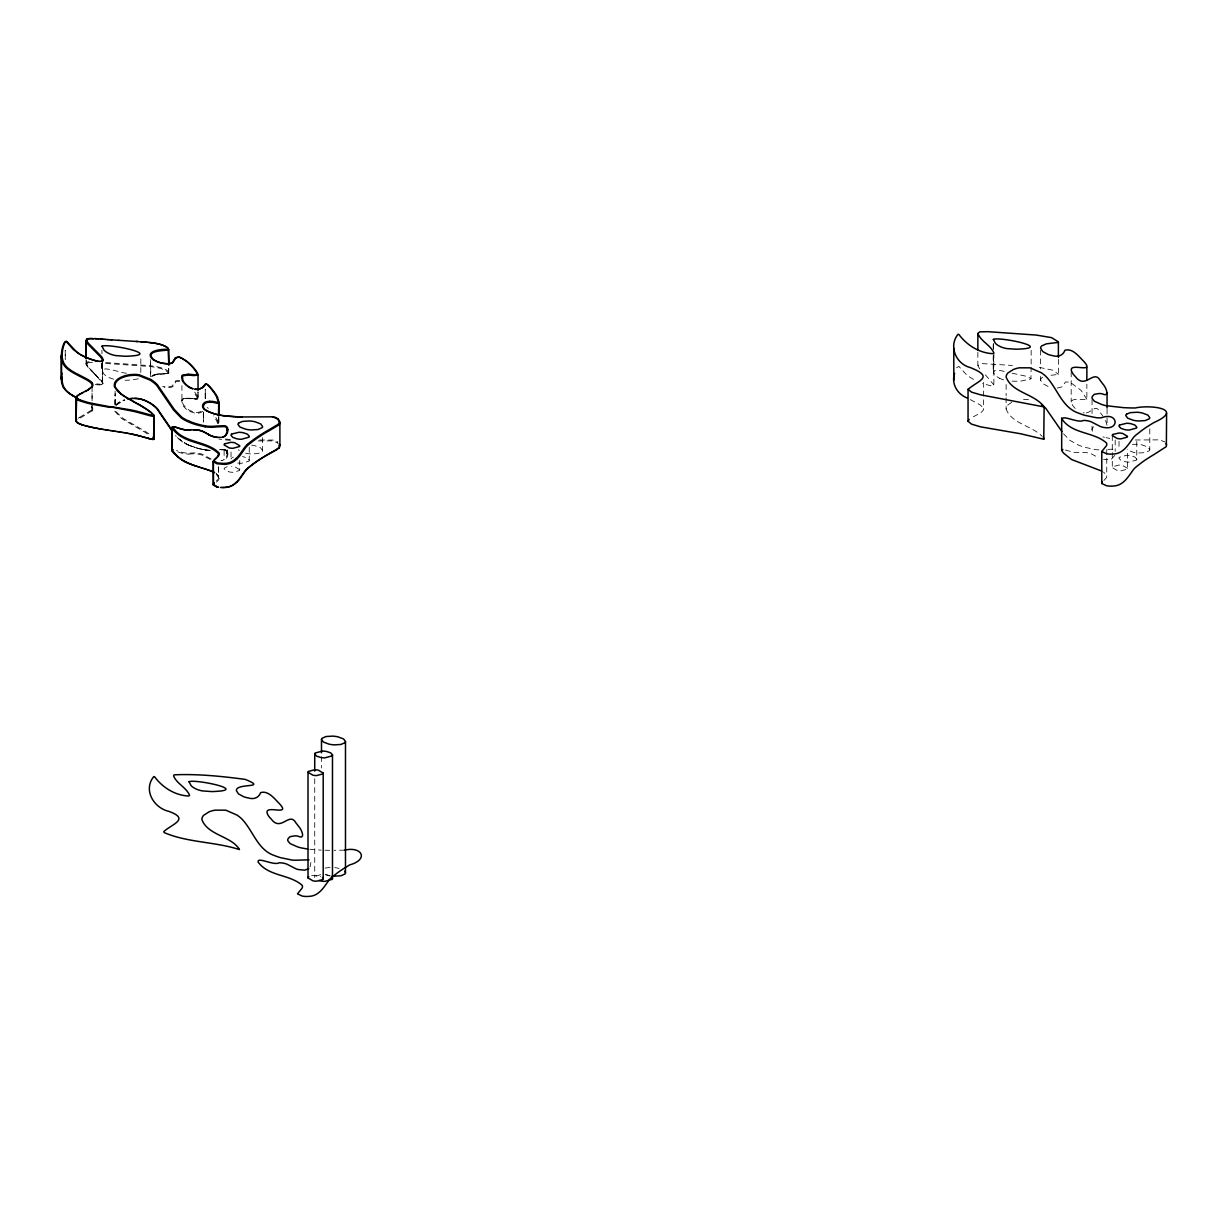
<?xml version="1.0" encoding="UTF-8"?>
<svg xmlns="http://www.w3.org/2000/svg" width="1228" height="1228" viewBox="0 0 1228 1228"><rect width="100%" height="100%" fill="white"/><g stroke="black" fill="none" stroke-linecap="round" stroke-linejoin="round"><path stroke-width="0.75" stroke-dasharray="5 3.75" d="M86.114 360.249L87.019 366.051L96.628 375.568M92.069 403.214L92.069 408.632L92.069 402.891M92.085 386.989L92.069 401.418L92.054 392.07M102.553 360.326L102.523 383.658L102.369 363.196M115.11 404.733L115.125 393.513M115.125 404.442L115.125 395.247M140.806 372.544L140.821 357.041M150.553 376.75L150.568 361.692M168.42 373.251L168.819 366.696L168.758 372.959L166.225 373.742M198.015 392.07L197.954 398.517L198.015 397.749A8.581 4.958 0 0 0 197.923 397.365A12.111 7 0 0 0 197.785 396.966A22.227 12.833 0 0 0 197.432 396.199L195.866 393.727A81.631 47.124 0 0 0 194.177 391.563M205.153 398.501L205.153 389.568M205.414 398.332L205.414 389.445M1031.152 350.272L1031.136 365.253M1012.056 381.156L1015.848 381.233A43.133 24.898 0 0 0 1021.42 380.972L1030.921 378.945L1031.136 367.172M203.387 421.803L203.403 412.669L203.357 422.079M218.43 467.024L218.4 477.968L218.4 466.763M983.659 382.307L983.597 409.738L980.942 412.7L972.085 417.474M86.85 364.179L86.866 363.948A2.333 1.351 0 0 1 87.556 363.089M1075.267 408.433A35.827 20.676 0 0 1 1072.95 405.839C1066.549 396.107 1082.559 400.558 1086.857 399.223L1086.857 384.164M197.263 398.716L197.063 397.504A21.321 12.311 0 0 0 196.71 396.767L195.175 394.341A80.894 46.71 0 0 0 193.042 391.655M168.082 373.128L167.453 371.946A10.331 5.971 0 0 0 166.379 371.086L165.98 370.81M310.085 866.845L310.868 862.501M1114.794 455.434L1111.186 459.364L1103.588 459.41M979.714 368.999L977.856 365.514L981.786 363.565L1012.455 365.453M956.551 367.817L958.822 366.374L967.342 375.63L976.03 380.972M116.399 405.01L124.765 400.021M92.069 410.843L80.25 418.027A24.115 13.922 0 0 0 78.73 418.963M91.394 410.229L79.728 417.274M1058.413 359.343L1058.413 374.402L1048.037 375.614M231.616 458.059L231.355 458.351A3.837 2.21 0 0 0 231.048 459.011M1103.911 480.47L1106.336 477.846A8.504 4.912 0 0 0 1106.474 474.99L1103.481 472.059M1093.549 426.791L1092.26 428.526A10.192 5.879 0 0 0 1092.137 430.521L1093.764 432.809M216.42 482.144L217.156 481.453A19.97 11.528 0 0 0 218.384 480.117A9.993 5.772 0 0 0 219.121 476.971L216.113 473.532M993.866 352.912L993.866 384.932L991.088 385.807L982.4 383.627M1042.618 377.242L1041.758 377.902A7.675 4.421 0 0 0 1040.623 380.235L1042.756 383.581L1047.945 386.375A18.666 10.776 0 0 0 1051.091 387.311M151.811 376.428L156.601 374.448L167.791 373.68M167.852 373.419L166.855 373.68M151.673 376.121L153.055 375.446M202.85 411.395L200.793 412.501A7.552 4.359 0 0 1 195.129 413.268L189.173 411.196A22.211 12.817 0 0 1 187.132 409.83L186.733 409.523A35.228 20.339 0 0 1 182.297 404.534L181.713 399.883A4.375 2.517 0 0 1 182.957 398.977L184.63 398.486M1011.718 402.262L1008.034 404.887A15.55 8.98 0 0 0 1006.116 409.016C1011.642 423.829 1031.812 425.594 1042.234 436.401M152.548 375.568L153.5 375.215M232.353 457.537L233.335 457.092M153.024 375.323L155.02 374.632M201.054 411.395L200.364 411.702A6.8 3.93 0 0 1 195.267 412.393L189.695 410.459A21.459 12.387 0 0 1 187.73 409.124L187.331 408.817A34.491 19.909 0 0 1 182.987 403.951L181.928 401.172L181.928 385.515M153.546 375.093L155.895 374.417M167.607 373.512L163.094 373.865M101.602 384.395L95.477 383.765M154.989 374.617L156.816 374.233M227.226 466.671L224.402 468.083A3.285 1.903 0 0 0 224.125 468.942L229.145 471.905A12.08 6.984 0 0 0 232.982 472.289L239.445 470.539A3.285 1.903 0 0 0 239.721 469.679L239.721 460.454M325.067 868.073L330.332 867.398M138.334 378.853L130.813 380.005A44.285 25.573 0 0 1 125.102 380.266M197.079 398.977L194.592 398.854M155.941 374.387L157.476 374.141M196.91 399.008L198.03 398.21L198.03 390.504M184.968 398.425L183.693 398.762A3.638 2.103 0 0 0 182.389 399.622L181.928 400.773L185.505 398.532L197.478 399.023L198.015 392.1M221.976 460.331L221.025 460.485M311.651 875.61L314.583 875.395A11.773 6.8 0 0 1 318.298 875.779L320.661 876.454M156.969 374.202L158.151 374.064M1086.258 412.961C1092.199 411.933 1095.806 403.306 1100.319 412.715A117.535 67.847 0 0 1 1102.805 415.939M219.321 449.77L221.946 449.54M1107.886 449.325L1112.384 449.233L1114.932 451.229M320.631 874.628L315.043 876.562A3.745 2.164 0 0 0 314.736 877.544L314.813 877.897M158.013 374.079L158.857 374.003M185.612 398.348L187.377 398.24M220.334 449.663L221.362 449.571M1132.354 444.352L1136.913 444.26A19.924 11.497 0 0 1 1142.332 444.996L1147.873 447.099L1149.776 449.678A4.498 2.594 0 0 1 1149.255 450.783L1145.264 452.595L1138.632 452.994A19.924 11.497 0 0 1 1133.214 452.257L1127.058 449.724M158.75 374.018L159.563 373.957M221.178 449.77L225.184 450.077L226.919 451.996M159.487 373.972L162.48 373.865M1057.231 388.033L1062.005 386.912L1065.52 381.923L1070.11 382.2L1081.085 390.381L1086.857 399.223M221.884 449.555L224.325 449.663M189.02 454.038L193.671 453.792A14.061 8.12 0 0 1 202.466 455.312L208.913 458.765A17.253 9.962 0 0 0 210.448 459.594M259.645 440.008L273.138 440.054L277.988 441.973M258.172 440.913L272.601 440.883L277.359 442.663M344.531 850.175L333.893 850.298M1023.553 399.33L1030.108 399.837M1135.301 439.992L1159.616 439.854L1165.019 442.019M187.362 398.256L188.314 398.256A28.06 16.21 0 0 1 193.517 398.716M325.006 850.236L326.648 850.283A101.448 58.56 0 0 0 329.611 850.313M222.851 449.525L223.849 449.586M210.111 450.461L199.028 448.742L187.93 444.95M195.789 398.993L194.177 398.793M105.715 362.552L149.202 365.606M105.623 363.427L149.064 366.466A56.212 32.45 0 0 1 156.877 367.571L158.581 367.955A20.416 11.789 0 0 1 166.026 370.779M309.809 849.285L319.05 849.991A151.643 87.541 0 0 0 321.199 850.098M1039.318 367.387L1053.332 370.303L1058.413 374.402M193.932 398.762L193.349 398.686A27.323 15.78 0 0 0 188.283 398.225M1083.219 412.777L1084.247 412.93M204.447 449.709L205.352 449.847M1109.774 438.396L1106.075 437.69M203.725 449.586L204.646 449.74M202.912 449.433L203.94 449.617M1004.151 371.516C1000.544 370.027 988.924 368.922 995.401 375.369A20.738 11.973 0 0 0 999.761 378.362M126.561 373.112C122.846 374.079 96.152 362.521 104.104 374.248A21.29 12.295 0 0 0 108.586 377.318L109.799 377.871A19.878 11.482 0 0 0 114.066 379.252M1012.118 373.205L1026.792 376.382L1031.136 378.638M95.17 384.594L102.108 385.178A2.272 1.305 0 0 0 102.937 384.702M339.112 868.442L338.053 868.181A19.924 11.497 0 0 0 334.814 867.628M179.61 380.404L175.65 380.803L172.411 385.715A3.914 2.256 0 0 1 171.091 386.39A6.846 3.96 0 0 1 168.113 386.759L167.591 386.805A18.543 10.699 0 0 1 162.649 386.344M179.58 381.325L175.896 381.754L173.01 386.421A4.636 2.686 0 0 1 171.444 387.204A7.598 4.39 0 0 1 168.144 387.634L167.591 387.68A19.28 11.129 0 0 1 164.107 387.465M1065.49 450.016L1073.855 452.364L1083.526 452.426A14.276 8.243 0 0 1 1091.017 453.746L1098.876 457.844M178.06 451.996L180.808 452.856A30.424 17.56 0 0 0 182.251 453.255A15.457 8.918 0 0 0 189.02 454.068M325.85 874.52L328.92 875.441A19.924 11.497 0 0 0 330.01 875.656M330.132 876.071L326.755 875.011A13.769 7.951 0 0 0 325.098 874.75M188.682 445.027L187.93 444.689A35.735 20.63 0 0 1 181.514 440.975L179.441 439.24M177.246 437.629L186.84 444.444M999.761 378.362L1000.943 378.899A19.372 11.175 0 0 0 1003.598 379.851M186.779 444.429L187.991 444.966M970.289 399.591L980.558 405.148L983.659 408.678M216.266 474.023L218.338 476.602A9.256 5.342 0 0 1 217.678 479.503M178.812 439.025L180.93 440.775A36.472 21.06 0 0 0 187.47 444.582L188.237 444.92A53.341 30.792 0 0 0 202.912 449.448M239.291 450.584L238.401 449.694M216.619 474.192L218.461 477.385L218.43 466.44M94.126 373.65L101.095 380.158A45.436 26.233 0 0 1 102.062 381.325L103.29 383.873A2.963 1.719 0 0 1 102.952 384.717M985.393 374.847L993.866 384.932M94.295 373.711L88.493 367.832A38.36 22.15 0 0 1 86.804 365.683L86.543 365.223A9.609 5.541 0 0 1 86.067 363.734L86.129 363.457A3.085 1.781 0 0 1 87.065 362.321M94.848 374.233L100.435 379.912A44.868 25.911 0 0 1 101.371 381.048L102.553 383.428A1.934 1.121 0 0 1 101.786 384.41M93.85 372.882L89.153 368.078A37.623 21.72 0 0 1 87.495 365.975L87.265 365.53A8.842 5.096 0 0 1 86.804 364.179M96.674 376.121L102.538 383.289L102.338 359.482M175.497 435.572L176.233 436.416M1063.54 433.791L1070.002 440.438L1078.813 445.257A57.071 32.941 0 0 0 1084.738 447.314L1096.266 449.709A24.314 14.045 0 0 0 1099.52 449.878M226.658 451.305L226.412 450.86A3.592 2.072 0 0 0 224.724 449.724M91.793 407.266L91.455 406.744A8.35 4.82 0 0 1 91.547 410.259M115.908 411.564L123.015 418.395L145.364 431.458A97.519 56.304 0 0 1 148.465 433.561A65.36 37.73 0 0 1 150.307 434.912M91.87 407.45L92.085 408.295M1105.599 420.467L1107.088 425.441M217.463 420.559L218.584 423.675M114.757 411.18L121.71 418.61L144.812 432.195A96.843 55.92 0 0 1 147.897 434.267A58.161 33.57 0 0 1 150.062 435.894M217.694 423.645L216.742 421.112A74.371 42.934 0 0 0 213.488 415.816M168.804 372.514L168.098 371.286A11.098 6.401 0 0 0 166.947 370.365L166.532 370.073A21.168 12.219 0 0 0 158.826 367.157L157.107 366.742A56.964 32.895 0 0 0 149.187 365.622M1136.76 459.118L1134.979 457.092L1131.049 455.741A13.769 7.951 0 0 0 1126.69 455.296L1119.322 457.292A3.745 2.164 0 0 0 1119.015 458.274L1120.811 460.285L1124.741 461.636A13.769 7.951 0 0 0 1129.085 462.096L1136.453 460.086A3.745 2.164 0 0 0 1136.76 459.118L1136.76 438.396M1127.473 468.313L1122.592 465.443A11.773 6.8 0 0 0 1118.861 465.059L1112.568 466.763A3.193 1.842 0 0 0 1112.292 467.592L1117.188 470.477A11.773 6.8 0 0 0 1120.918 470.861L1127.212 469.157A3.193 1.842 0 0 0 1127.473 468.313L1127.473 449.494M237.725 462.971A14.122 8.151 0 0 0 241.379 463.278L248.931 461.237A3.837 2.21 0 0 0 249.253 460.224L247.411 458.151L243.374 456.77A14.122 8.151 0 0 0 242.545 456.616M239.721 469.679L234.686 466.717A12.08 6.984 0 0 0 231.662 466.348M226.98 452.196L227.119 453.531A24.176 13.953 0 0 1 226.735 455.895L225.691 458.044A7.844 4.528 0 0 1 222.13 460.485M245.6 453.193A20.462 11.819 0 0 0 251.172 453.946L257.972 453.531L262.086 451.689A4.62 2.671 0 0 0 262.608 450.538L260.658 447.898L254.963 445.733A20.462 11.819 0 0 0 251.648 445.165M227.103 453.117L227.103 449.847M150.614 359.651L150.783 375.768M227.855 453.654L227.855 454.114A24.928 14.398 0 0 1 227.472 456.417L226.382 458.658A8.581 4.958 0 0 1 224.386 460.454M101.939 350.164L101.955 353.802M101.97 362.905L101.985 370.181L101.985 363.027M86.16 360.633L86.16 364.24L86.16 360.572M993.298 345.329L993.298 349.044M993.314 356.504L993.329 371.409L993.329 356.688M993.329 349.32L993.314 341.967L993.314 347.647M218.784 417.627L218.784 423.46M203.341 412.071L203.357 421.526M115.11 391.057L115.125 404.334M1149.776 428.956L1149.776 449.678M1119.015 441.328L1119.015 448.849M1115.193 440.038L1115.193 451.336M1112.292 435.587L1112.292 450.645M1112.292 452.533L1112.292 467.592M1107.057 408.955L1107.057 425.901M1106.75 449.601L1106.75 475.957M1092.045 399.729L1092.045 414.788M1092.045 426.085L1092.045 429.861M1071.184 371.854L1071.184 401.986M1040.623 350.103L1040.623 368.937M1040.623 376.459L1040.623 380.235M1006.116 384.533L1006.116 395.83M1006.116 397.719L1006.116 409.016M993.314 355.184L993.314 372.13M977.856 352.344L977.856 365.514M321.49 756.586L321.49 768.007M314.736 778.736L314.736 877.544M262.608 437.613L262.608 450.538M249.253 447.299L249.253 460.224M231.033 451.981L231.033 459.364M224.125 450.476L224.125 459.717M218.569 417.244L218.569 424.366M205.306 389.414L205.306 398.302M101.97 363.534L101.97 370.917M78.162 418.241A24.836 14.337 0 0 1 79.728 417.274M116.123 405.271A16.747 9.67 0 0 1 121.219 401.218A21.367 12.341 0 0 1 124.089 400.082M205.107 449.955A30.055 17.346 0 0 0 210.095 450.308A29.319 16.931 0 0 1 205.306 449.985M226.704 451.305A13.6 7.859 0 0 1 227.073 453.224M211.231 458.95A16.501 9.532 0 0 1 209.374 458.044L202.497 454.36A14.721 8.504 0 0 0 193.656 452.917L188.989 453.163A14.705 8.489 0 0 1 182.542 452.411A33.156 19.141 0 0 1 180.455 451.812L177.139 450.768A38.053 21.966 0 0 0 176.479 450.569M217.694 479.503A19.218 11.098 0 0 1 216.512 480.793M230.45 439.471A99.422 57.394 0 0 1 224.816 438.964M215.836 417.597A80.035 46.203 0 0 1 217.54 420.544M208.269 408.356A19.51 11.267 0 0 0 207.501 407.727A6.662 3.837 0 0 0 207.194 407.527M86.927 362.091A11.819 6.815 0 0 1 89.061 361.769M92.023 406.744A9.087 5.25 0 0 1 92.223 410.889M115.724 405.133A17.499 10.1 0 0 1 120.743 401.326A22.119 12.771 0 0 1 124.519 399.883M203.142 449.479A52.589 30.362 0 0 1 188.744 444.981M225.046 449.786A4.329 2.502 0 0 1 227.088 451.136L227.487 451.812A14.982 8.642 0 0 1 227.825 453.654M277.098 442.786A9.302 5.372 0 0 1 277.927 443.477M230.357 440.345A100.159 57.823 0 0 1 223.803 439.731L221.255 439.363A38.621 22.304 0 0 1 218.799 438.979M87.464 362.874A11.067 6.386 0 0 1 93.481 362.751M1104.448 437.306A32.02 18.481 0 0 1 1102.959 436.876M65.237 350.487L65.268 359.405L65.237 350.487M218.691 417.013L218.707 424.167L218.691 416.998M227.103 450.169L227.103 453.777L227.103 450.123"/><path stroke-width="1.5" d="M61.4 379.114L61.4 355.306M76.75 397.857L75.906 397.396L76.044 421.127L76.658 396.414A12.71 7.337 0 0 1 78.178 395.14A24.836 14.337 0 0 1 79.728 394.173M86.114 358.438L86.129 340.34A3.085 1.781 0 0 1 87.065 339.204M153.04 437.291L154.175 438.903L154.053 415.54L154.037 439.102L153.991 415.34L153.592 439.424A5.511 3.177 0 0 1 151.428 439.102M168.835 364.793L168.098 348.169A11.098 6.401 0 0 0 166.947 347.248L166.532 346.971A21.168 12.219 0 0 0 158.826 344.04L157.721 343.763M198.03 390.504L198.03 374.77A8.581 4.958 0 0 0 197.923 374.248A12.111 7 0 0 0 197.785 373.865A22.227 12.833 0 0 0 197.432 373.097L195.866 370.626A81.631 47.124 0 0 0 191.691 365.698L189.45 363.534A63.963 36.932 0 0 0 187.132 361.585L183.125 359.006M213.365 484.999L213.319 461.329L213.396 485.06L216.512 486.733M218.784 415.555L218.784 401.94L218.691 415.432M76.029 420.928L76.075 397.427M279.892 422.371L279.892 445.488M1058.413 342.397L1046.409 343.825L1041.758 345.882A7.675 4.421 0 0 0 1040.623 348.215L1042.756 351.576L1047.945 354.37A18.666 10.776 0 0 0 1052.688 355.629C1058.06 357.348 1063.095 355.46 1064.922 350.272C1072.474 347.892 1078.767 356.366 1083.51 361.124C1097.387 375.783 1063.571 359.313 1072.95 373.819A35.827 20.676 0 0 0 1075.267 376.413C1085.276 390.366 1093.718 368.461 1100.319 380.711A117.535 67.847 0 0 1 1102.805 383.934C1105.707 386.743 1110.526 397.841 1102.237 393.804A11.958 6.907 0 0 0 1099.167 393.513L1094.255 394.341L1092.26 396.521A10.192 5.879 0 0 0 1092.137 398.501L1094.44 401.28L1101.593 404.442A32.02 18.481 0 0 0 1106.075 405.685L1123.328 407.635A151.643 87.541 0 0 0 1129.284 407.896L1130.927 407.942A101.448 58.56 0 0 0 1135.301 407.972C1149.638 404.657 1185.373 408.433 1153.952 422.555A172.979 99.867 0 0 0 1142.055 430.26L1135.47 435.433A35.919 20.738 0 0 0 1133.413 437.582C1128.379 444.551 1123.359 453.577 1113.658 454.007A15.749 9.103 0 0 1 1106.582 453.761L1101.777 451.505L1106.336 445.841A8.504 4.912 0 0 0 1106.474 442.986C1094.087 431.826 1072.904 434.267 1062.389 419.684C1061.376 413.974 1078.261 423.721 1083.526 420.406A14.276 8.243 0 0 1 1091.017 421.726L1100.334 426.5A12.357 7.138 0 0 0 1102.698 427.221C1120.243 431.412 1118.647 411.012 1101.04 417.858A24.314 14.045 0 0 1 1096.266 417.689L1084.738 415.31A57.071 32.941 0 0 1 1078.813 413.237C1061.683 407.573 1057.431 388.033 1045.795 376.305A48.045 27.737 0 0 0 1041.467 372.821L1030.108 367.832L1019.209 367.817A21.352 12.326 0 0 0 1013.361 369.505L1008.034 372.882A15.55 8.98 0 0 0 1006.116 377.011C1011.995 392.899 1034.697 393.651 1044.122 406.913L1043.754 439.24L1020.606 433.76L980.558 426.837L971.563 424.151L968.048 421.311L968.048 389.307C979.269 379.912 994.296 377.165 970.289 367.571C955.814 363.948 948.369 345.882 958.07 334.246L958.822 334.369C966.774 345.175 979.422 353.157 993.022 353.664L993.866 352.912C990.628 345.068 980.972 341.445 977.856 333.509L979.714 331.852L987.696 331.667L1036.186 335.06L1051.536 337.623L1058.382 341.844L1058.413 357.455M1166.6 413.022L1166.354 446.578L1153.952 454.575A172.979 99.867 0 0 0 1142.055 462.265L1135.47 467.454A35.919 20.738 0 0 0 1133.413 469.603C1128.379 476.571 1123.359 485.582 1113.658 486.012A15.749 9.103 0 0 1 1106.582 485.766L1101.777 483.51L1101.777 451.505M967.403 398.072C957.426 394.372 951.009 383.75 954.632 373.327M86.85 340.171L86.866 339.956A2.333 1.351 0 0 1 87.556 339.082M168.835 349.566L168.819 364.977M1101.777 483.51L1102.314 482.067M218.768 402.446L218.784 415.816M198.03 375.139L193.349 375.568A27.323 15.78 0 0 0 188.283 375.123L183.693 375.645A3.638 2.103 0 0 0 182.389 376.52L182.972 380.849A34.491 19.909 0 0 0 187.347 385.699L187.73 386.022A21.459 12.387 0 0 0 189.695 387.342M197.263 374.709L197.063 373.512A21.321 12.311 0 0 0 196.71 372.775L195.175 370.334A80.894 46.71 0 0 0 191.046 365.468L188.836 363.319A63.227 36.502 0 0 0 186.533 361.385M76.781 397.212L77.318 396.168A11.958 6.907 0 0 1 78.745 394.971A24.115 13.922 0 0 1 80.25 394.034L82.46 392.853M76.044 420.728L76.658 419.531M968.048 421.311L969.168 419.393M65.944 341.369L65.959 341.338A2.425 1.397 0 0 1 66.45 341.676L66.803 341.998A24.115 13.922 0 0 1 67.218 342.489L73.388 349.627L79.528 353.956M154.175 415.801L153.592 416.307A5.511 3.177 0 0 1 151.428 416L151.167 416A22.488 12.986 0 0 1 150.184 415.77L136.738 412.117A93.036 53.71 0 0 0 130.107 410.659L93.159 403.567A98.777 57.025 0 0 1 87.787 402.37L80.495 400.159M168.758 349.796C164.521 351.024 143.876 350.087 153.607 359.773M217.847 403.398L218.707 402.845L218.569 415.463M203.833 404.672L204.385 403.935A5.434 3.131 0 0 1 207.194 402.462L209.712 402.185A12.08 6.969 0 0 1 214.961 402.738L216.604 403.152A8.197 4.728 0 0 0 217.371 403.352M204.201 385.469L204.048 385.684A22.426 12.94 0 0 1 203.863 385.96L203.526 386.39A9.87 5.695 0 0 1 202.267 387.572L201.699 387.941M205.122 384.84L204.339 385.96M204.447 385.132L205.368 384.103A7.859 4.544 0 0 1 205.905 383.98L206.381 384.011A2.963 1.704 0 0 1 207.025 384.318L207.118 384.364A6.662 3.837 0 0 1 207.501 384.625A19.51 11.267 0 0 1 208.607 385.561L209.988 386.943A96.505 55.72 0 0 1 212.536 389.921L213.242 390.796A80.035 46.203 0 0 1 217.54 397.442M172.196 450.216L172.227 427.022L172.258 451.259A2.395 1.381 0 0 1 172.534 451.597L172.657 451.797A11.559 6.677 0 0 0 172.887 452.165L173.225 452.625A21.981 12.694 0 0 0 173.701 453.224L180.516 458.827M205.444 384.425L205.475 384.379A3.73 2.164 0 0 1 205.843 383.996M92.069 386.851L88.508 389.522M91.394 387.112L89.091 389.138M167.929 349.366L167.453 347.938A10.331 5.971 0 0 0 166.379 347.079L165.98 346.818A20.416 11.789 0 0 0 158.55 343.993M1101.731 471.076L1071.537 459.502L1063.433 453.009L1061.79 450.63L1062.88 449.433M236.098 458.551L237.219 457.43A68.246 39.403 0 0 0 239.921 454.114L244.541 447.545A40.677 23.485 0 0 1 247.411 444.429M236.743 459.226L237.879 458.075A68.983 39.833 0 0 0 240.611 454.728L244.925 448.558A41.844 24.161 0 0 1 248.025 445.104L248.394 444.812A80.756 46.618 0 0 1 250.42 443.139L253.828 440.53A172.964 99.867 0 0 1 269.592 430.475L278.802 424.995M236.098 482.543L237.219 481.437A68.246 39.403 0 0 0 239.921 478.122L244.541 471.537A40.677 23.485 0 0 1 247.411 468.436M236.743 482.328L237.879 481.192A68.983 39.833 0 0 0 240.611 477.846L244.925 471.675A41.844 24.161 0 0 1 248.025 468.221L248.394 467.929A80.756 46.618 0 0 1 250.42 466.241L252.293 464.783M278.142 424.335L269.07 429.723A173.716 100.297 0 0 0 253.26 439.839L249.806 442.433A81.508 47.063 0 0 0 247.764 444.137L247.427 444.444M278.142 448.343L276.868 449.402M278.802 448.113L272.017 452.134M175.896 357.747L173.01 362.413A4.636 2.686 0 0 1 171.444 363.212A7.598 4.39 0 0 1 168.144 363.642L167.591 363.703M247.427 468.436L247.764 468.144A81.508 47.063 0 0 1 249.821 466.44L253.828 463.647A172.964 99.867 0 0 1 269.592 453.592L270.175 453.27M1044.122 406.913L980.558 394.817L971.563 392.146L968.048 389.307M308.781 876.623L308.274 877.099A3.193 1.842 0 0 0 308.013 877.928L312.91 880.814A11.773 6.8 0 0 0 316.624 881.197L322.933 879.494A3.193 1.842 0 0 0 323.194 878.649L323.194 773.026L318.298 770.14A11.773 6.8 0 0 0 314.583 769.756L308.274 771.476A3.193 1.842 0 0 0 308.013 772.305L308.013 877.928M252.216 464.583L253.244 463.831A173.716 100.297 0 0 1 269.086 453.731L271.925 452.334M308.765 868.626L304.713 870.161L298.419 869.562A12.357 7.138 0 0 1 296.055 868.841L286.723 864.082A14.276 8.243 0 0 0 279.247 862.762C273.982 866.078 257.082 856.315 258.11 862.025C268.625 876.623 289.808 874.167 302.18 885.342A8.504 4.912 0 0 1 302.042 888.182L297.483 893.846L302.303 896.102A15.749 9.103 0 0 0 309.364 896.348C319.08 895.918 324.085 886.908 329.119 879.939A35.919 20.738 0 0 1 331.192 877.79L337.777 872.601A172.979 99.867 0 0 1 349.673 864.911C369.26 859.446 361.907 845.985 344.531 850.175M175.527 357.762L179.119 357.179M277.021 449.509L274.673 450.722M87.848 389.921L89.061 389.368M172.427 426.884L172.795 426.745A1.965 1.136 0 0 1 173.593 426.761A8.519 4.912 0 0 1 175.113 427.068A37.3 21.536 0 0 1 176.771 427.59L177.461 427.758M88.37 389.783L84.993 391.456M79.728 394.173L83.212 392.469M87.679 390.182L82.721 392.592M201.054 388.294L202.85 387.388A11.666 6.739 0 0 0 204.247 386.068M270.237 453.086L273.583 451.459M273.614 451.29L274.658 450.876M178.106 357.056L175.067 358.146L172.411 362.613A3.914 2.256 0 0 1 171.091 363.273A6.846 3.96 0 0 1 168.113 363.657M201.546 388.171L200.364 388.601A6.8 3.93 0 0 1 195.267 389.276L194.653 389.169M167.699 349.489C162.418 348.752 143.047 350.824 153.04 359.604M101.602 361.293L99.836 361.4M100.773 361.416L102.108 361.185A2.272 1.305 0 0 0 102.937 360.71M196.971 374.985L193.517 374.709A28.06 16.21 0 0 0 188.314 374.248M127.988 399.023A22.119 12.771 0 0 1 130.767 398.593L131.81 398.486M221.178 437.352L217.678 437.337M131.718 398.501L132.731 398.425M191.461 429.907L190.033 430.015M192.289 429.861L193.671 429.8A14.721 8.504 0 0 1 202.513 431.243L204.876 432.333M224.647 463.493L217.509 462.987L214.056 461.129M221.286 487.485L224.724 487.47A12.556 7.245 0 0 0 230.741 486.165A20.354 11.743 0 0 0 235.945 482.497M209.681 401.31L206.933 401.633A6.171 3.561 0 0 0 203.725 403.275L202.973 404.365A10.331 5.956 0 0 0 204.477 409.523L207.041 410.873M190.094 430L188.989 430.046A14.705 8.489 0 0 1 182.542 429.309A33.156 19.141 0 0 1 180.455 428.695L179.395 428.418M132.67 398.44L134.543 398.394A15.703 9.072 0 0 1 138.979 398.778L140.115 398.993M222.652 487.531L223.696 487.516M271.634 416.829L242.023 416.952A153.73 88.754 0 0 1 235.147 416.66M188.314 374.264L182.957 374.985A4.375 2.517 0 0 0 181.713 375.891L182.266 380.542A35.228 20.339 0 0 0 186.748 385.515L187.132 385.838A22.211 12.817 0 0 0 189.173 387.204L190.125 387.572M173.194 426.715L173.455 426.73A7.782 4.498 0 0 1 174.806 427.022M94.28 338.575L95.047 338.621A74.555 43.041 0 0 1 97.181 338.759M234.18 416.614L235.208 416.676A152.978 88.324 0 0 0 242.054 416.967M118.824 340.325L140.944 341.768M118.901 340.34L111.687 339.864M221.347 487.501L220.365 487.424M136.185 341.415L137.736 341.522M111.779 339.88L109.952 339.742M110.044 339.757L108.218 339.619M107.358 339.557L108.31 339.634M140.836 341.752L141.711 341.829M107.45 339.573L105.623 339.419M98.593 338.867L97.089 338.744A73.803 42.612 0 0 0 94.986 338.606M141.619 341.814L142.494 341.891M105.715 339.435L103.889 339.281M142.402 341.86L143.829 341.998M98.486 338.851L100.696 339.035M103.996 339.312L102.154 339.143M100.589 339.02L102.262 339.158M143.737 341.967L145.18 342.105M272.34 416.86L275.64 417.489M145.073 342.09L146.516 342.228M97.718 361.155L99.668 361.4M146.393 342.198L147.851 342.351M147.728 342.336L149.202 342.489A56.964 32.895 0 0 1 157.123 343.61M272.8 416.906L277.988 418.871M222.959 415.601L223.972 415.739A99.422 57.394 0 0 0 234.256 416.599A100.159 57.823 0 0 1 223.803 415.739M222.099 415.478L223.128 415.632M307.583 849.024L301.796 848.026A32.02 18.481 0 0 1 297.314 846.783L290.161 843.621L287.859 840.858A10.192 5.879 0 0 1 287.966 838.862L289.977 836.682L294.873 835.854A11.958 6.907 0 0 1 297.959 836.145C306.248 840.182 301.428 829.084 298.527 826.275A117.535 67.847 0 0 0 296.04 823.052C289.44 810.802 280.997 832.707 270.989 818.769A35.827 20.676 0 0 1 268.671 816.175C259.292 801.654 293.093 818.14 279.232 803.48C274.489 798.722 268.195 790.249 260.643 792.613C258.801 797.801 253.782 799.704 248.409 797.97A18.666 10.776 0 0 1 243.666 796.711L238.462 793.917L236.344 790.571A7.675 4.421 0 0 1 237.48 788.238C244.111 783.817 265.57 787.67 245.247 779.396C221.823 776.28 197.462 773.763 174.084 774.837L173.578 775.85C176.694 783.802 186.349 787.409 189.588 795.268L188.728 796.005C175.143 795.498 162.48 787.516 154.544 776.71L153.776 776.587C142.924 789.742 153.607 807.886 168.881 811.386C190.57 819.214 171.429 824.28 163.769 831.648L164.184 832.599C187.807 842.715 214.992 841.656 239.475 849.576C231.862 836.13 207.317 835.362 201.837 819.352A15.55 8.98 0 0 1 203.756 815.223L209.082 811.846A21.352 12.326 0 0 1 214.931 810.158L225.829 810.173L237.188 815.177A48.045 27.737 0 0 1 241.517 818.662C253.152 830.374 257.404 849.914 274.535 855.594A57.071 32.941 0 0 0 280.46 857.651L291.972 860.045A24.314 14.045 0 0 0 296.762 860.199L308.98 859.815M222.283 415.509L221.255 415.356A38.621 22.304 0 0 1 207.332 411.134M112.024 430.798L113.928 431.089M113.728 431.059L115.632 431.35M110.505 406.56L130.337 409.814A93.773 54.139 0 0 1 137.029 411.288L150.476 414.926A21.889 12.633 0 0 0 151.443 415.156L151.627 415.187M110.305 407.42L92.914 404.411A99.514 57.455 0 0 1 87.495 403.198L80.081 400.957A18.297 10.561 0 0 1 78.362 400.205L77.579 399.76M110.305 430.537L112.208 430.828M115.447 431.32L117.351 431.611M108.601 430.276L110.505 430.567M117.151 431.581L119.009 431.857M178.536 357.072L180.9 357.732M205.352 425.84L203.142 425.471A52.589 30.362 0 0 1 188.744 420.989M205.168 426.715L202.912 426.316M106.882 430.015L108.785 430.307M118.824 431.826L120.682 432.118M105.194 429.739L107.082 430.046M120.482 432.087L122.34 432.394M103.52 429.478L105.393 429.769M122.125 432.363L123.997 432.655M101.847 429.186L103.72 429.493M123.782 432.624L125.64 432.947M101.003 429.048L102.047 429.217M100.159 428.91L101.218 429.079M125.425 432.916L127.282 433.238M99.33 428.756L100.389 428.94M98.501 428.603L99.545 428.787M97.119 361.032L97.933 361.185M97.657 428.449L98.716 428.633M127.067 433.192L128.817 433.515M96.828 428.296L97.887 428.48M96.045 428.142L97.058 428.326M218.338 487.163L214.056 485.137M128.587 433.484L130.337 433.806A93.773 54.139 0 0 1 137.029 435.28M95.262 428.004L96.275 428.188M94.479 427.851L95.492 428.035M93.696 427.682L94.725 427.881M93.942 427.728L92.914 427.528A99.514 57.455 0 0 1 87.495 426.316M157.982 343.809L156.862 343.594A56.212 32.45 0 0 0 149.048 342.489M96.521 360.909L97.35 361.078M217.924 487.086L216.328 486.718M151.627 439.194L151.167 439.102A22.488 12.986 0 0 1 150.184 438.872M95.922 360.786L96.782 360.955M139.854 398.946L141.005 399.192M95.17 360.602L96.198 360.832M137.69 435.449L136.738 435.234A93.036 53.71 0 0 0 130.107 433.776M137.398 435.403L138.365 435.618M86.236 425.993L87.802 426.362A98.777 57.025 0 0 0 93.159 427.559M138.058 435.572L139.025 435.786M138.718 435.74L139.685 435.955M179.61 357.287L181.176 357.855M140.713 399.146L141.88 399.422M149.954 438.795L148.603 438.457M149.125 438.611L150.476 438.933A21.889 12.633 0 0 0 151.443 439.148M95.477 360.648L93.696 360.203M139.378 435.909L140.36 436.14M174.821 427.006L175.466 427.16A38.053 21.966 0 0 1 177.139 427.651L177.784 427.851M84.962 425.656L86.543 426.039M318.988 880.553L320.447 880.921A13.769 7.951 0 0 0 324.806 881.366L332.174 879.371A3.745 2.164 0 0 0 332.481 878.388L332.481 754.882L330.685 752.871L326.755 751.521A13.769 7.951 0 0 0 322.411 751.06L315.043 753.071A3.745 2.164 0 0 0 314.736 754.038L314.736 771.138M140.038 436.078L141.68 436.493M148.081 438.319L148.926 438.519M141.358 436.447L142.985 436.861M147.575 438.181L148.404 438.381M142.663 436.8L145.334 437.506M147.053 438.028L147.897 438.227M94.756 360.464L92.975 359.988M146.025 437.751L147.375 438.089M143.968 437.168L146.347 437.797M83.719 425.302L85.285 425.702M141.558 399.361L142.74 399.683M83.09 425.103L84.057 425.364M180.102 428.633L180.808 428.848A30.424 17.56 0 0 0 182.251 429.247A15.457 8.918 0 0 0 189.02 430.076M193.134 388.815L191.384 388.278M202.712 468.19L199.688 467.285M201.024 467.714L204.048 468.605M93.328 360.05L92.254 359.758A57.041 32.926 0 0 1 80.434 354.616M82.476 424.919L83.443 425.18M203.694 468.543L205.383 469.035M198.353 466.87L200.041 467.361M178.705 428.204L179.764 428.495M177.738 427.897L178.751 428.158M205.03 468.958L206.565 469.403M198.706 466.932L194.93 465.734M142.387 399.607L143.584 399.944M81.877 424.719L82.844 424.98M197.386 466.502L194.239 465.504M206.197 469.342L208.883 470.186M81.263 424.504L82.245 424.796M207.348 469.725L210.019 470.6M192.689 388.677L190.064 387.68M193.548 465.259L194.623 465.581M193.932 465.335L192.167 464.767M143.2 399.883L144.459 400.267M81.647 424.581L80.664 424.289A17.56 10.146 0 0 1 78.868 423.43L78.131 423.015A4.958 2.87 0 0 1 76.581 421.219M193.256 465.09L191.491 464.506M209.62 470.524L211.139 471.03M191.906 464.598L190.14 464M81.063 424.381L80.081 424.074A18.297 10.561 0 0 1 78.362 423.307L77.579 422.862M191.23 464.337L189.48 463.724M144.044 400.19L145.303 400.604M210.725 470.938L212.229 471.475M189.91 463.816L188.176 463.171M189.265 463.555L187.531 462.895M144.873 400.512L146.132 400.957M188.682 421.02L187.93 420.682A35.735 20.63 0 0 1 181.514 416.967L174.161 409.277L157.414 384.763A49.826 28.766 0 0 0 150.752 379.406L139.194 374.816A16.455 9.502 0 0 0 134.543 374.402L130.767 374.586A22.119 12.771 0 0 0 120.774 377.349A17.499 10.1 0 0 0 114.603 387.188M180.716 357.747L183.064 358.806M211.784 471.383L213.887 472.243M191.384 388.186L189.619 387.449M275.594 417.551L277.359 418.656M187.976 463.002L186.564 462.465M145.687 400.85L146.946 401.326M187.347 462.71L186.257 462.311M180.976 357.855L186.518 361.109M185.95 462.158L186.733 462.419M212.597 471.736L214.654 472.657M206.933 410.95L207.793 411.257A37.884 21.874 0 0 0 221.408 415.463M146.47 401.218L150.016 402.968M186.426 462.281L184.707 461.544M186.119 462.127L184.4 461.375M206.55 410.751L207.409 411.058M147.237 401.587L150.737 403.413A49.826 28.766 0 0 1 157.399 408.77L172.273 430.598M76.965 397.826L75.338 397.104A89.045 51.407 0 0 1 72.851 395.723L72.575 395.554M184.906 461.498L183.786 461.037M184.599 461.344L182.88 460.531M208.576 434.574L209.435 434.896A16.501 9.532 0 0 0 217.31 437.429M205.107 432.594L208.76 434.528M133.038 401.372L139.869 405.04M131.995 400.788L133.56 401.51M134.098 401.955L143.43 407.143M130.966 400.205L132.517 400.927M129.922 399.622L131.473 400.343M206.688 410.689L205.137 409.691A9.563 5.526 0 0 1 203.879 404.672M209.098 434.712L207.578 434.006M130.444 399.76L126.008 397.365M184 461.007L181.437 459.656M129.4 399.177L125.056 396.797M139.869 405.194L141.941 406.238M207.778 433.944L202.466 431.32A14.061 8.12 0 0 0 193.671 429.785M78.131 399.023L78.868 399.438A17.56 10.146 0 0 0 80.495 400.159M72.314 395.401L73.373 395.861A88.309 50.977 0 0 0 75.844 397.227M183.125 460.5L180.424 458.996M72.851 395.539L71.777 395.078A53.602 30.946 0 0 1 70.472 394.249L69.965 393.912M141.911 406.391L143.922 407.435M72.575 395.385L72.314 395.232A52.865 30.531 0 0 1 71.04 394.418L68.215 392.638A33.233 19.188 0 0 1 63.196 386.912M143.369 407.282L145.364 408.356A97.519 56.304 0 0 1 148.465 410.444A65.36 37.73 0 0 1 151.351 412.639L153.991 415.34M125.609 396.951L123.214 395.631M143.86 407.589L144.812 408.203A96.843 55.92 0 0 1 147.897 410.275A58.161 33.57 0 0 1 151.412 413.007L151.627 413.207A28.781 16.624 0 0 1 151.965 413.514L152.072 413.621A18.988 10.96 0 0 1 152.763 414.343A12.817 7.399 0 0 1 153.162 414.849M77.625 352.958L80.91 354.769A56.288 32.496 0 0 0 92.607 359.835M124.688 396.368L120.973 394.081M181.483 459.487L177.17 456.57M123.015 395.293L117.857 391.502L114.757 387.173M77.011 352.282L67.893 342.75A25.082 14.475 0 0 0 67.463 342.228L67.11 341.891A3.515 2.026 0 0 0 66.465 341.399L64.946 341.921A2.84 1.642 0 0 0 64.67 342.228L64.424 342.597A10.684 6.171 0 0 0 64.178 343.011A40.539 23.409 0 0 0 63.841 343.686A30.362 17.53 0 0 0 63.626 344.162L62.92 346.081A96.797 55.889 0 0 0 61.431 355.537L61.446 357.394A45.804 26.448 0 0 0 63.119 363.81A33.233 19.188 0 0 0 68.215 369.521L70.472 371.148A53.602 30.946 0 0 0 71.777 371.961L72.851 372.606A89.045 51.407 0 0 0 75.338 373.987L84.947 378.961A67.463 38.943 0 0 1 87.418 380.342L88.784 381.202A19.802 11.436 0 0 1 90.596 382.568L91.133 383.151A8.35 4.82 0 0 1 91.547 387.158M69.658 393.467L68.814 392.822A32.496 18.758 0 0 1 63.902 387.234A45.068 26.018 0 0 1 62.244 380.926L62.152 379.099A96.337 55.613 0 0 1 62.26 377.257M120.851 393.743L115.493 387.526M177.369 456.417L172.933 451.183M331.621 876.992L332.481 878.388M322.457 877.467L323.194 878.649M91.808 382.507L91.21 381.908A20.554 11.866 0 0 0 89.337 380.48L87.94 379.59A68.185 39.373 0 0 0 85.453 378.209L75.844 373.235A88.309 50.977 0 0 1 73.373 371.854L72.314 371.224A52.865 30.531 0 0 1 71.04 370.411L68.814 368.814A32.496 18.758 0 0 1 63.902 363.227A45.068 26.018 0 0 1 62.244 356.934L62.152 355.092A96.337 55.613 0 0 1 63.672 345.728L64.056 344.577A43.21 24.944 0 0 1 64.562 343.364A23.378 13.493 0 0 1 65.13 342.305A9.839 5.679 0 0 1 65.437 341.86M344.7 871.159L345.482 872.847A4.498 2.594 0 0 1 344.976 873.968L340.985 875.764L334.354 876.178A19.924 11.497 0 0 1 332.159 875.994M1043.309 437.46L1044.122 438.918M172.242 431.274L156.77 408.525A49.074 28.336 0 0 0 150.2 403.244M1061.959 431.627L1045.795 408.325A48.045 27.737 0 0 0 1041.467 404.826M226.689 428.204L226.412 427.743A3.592 2.072 0 0 0 224.54 426.561L217.325 426.868A30.055 17.346 0 0 1 205.107 426.853M217.463 397.442L218.737 401.449A11.543 6.662 0 0 1 218.768 401.709L218.768 401.786M1166.093 443.446L1166.6 445.027M172.933 427.175C182.435 443.293 207.056 440.514 219.075 452.978A9.993 5.772 0 0 1 218.369 456.11A19.97 11.528 0 0 1 217.156 457.445L214.961 459.502A11.835 6.831 0 0 0 214.47 460.07L214.363 460.224A4.022 2.333 0 0 0 214.025 461.129M172.181 427.62L172.319 428.219A2.395 1.381 0 0 1 172.534 428.48L172.595 428.587A11.559 6.677 0 0 0 172.887 429.063L173.225 429.508A21.981 12.694 0 0 0 173.701 430.107C184.906 444.137 206.442 441.635 218.338 453.485A9.256 5.342 0 0 1 217.678 456.386M172.181 450.722L172.15 427.298L172.212 451.183M314.736 754.038L316.532 756.064L320.447 757.415A13.769 7.951 0 0 0 324.806 757.86L332.174 755.865A3.745 2.164 0 0 0 332.481 754.882M308.013 772.305L312.91 775.19A11.773 6.8 0 0 0 316.624 775.574L322.933 773.87A3.193 1.842 0 0 0 323.194 773.026M218.016 401.218L216.742 397.12A74.371 42.934 0 0 0 213.181 391.425L211.861 389.66A95.784 55.306 0 0 0 209.343 386.697L207.992 385.346A18.773 10.837 0 0 0 206.918 384.441A6.877 3.96 0 0 0 206.504 384.164A2.103 1.213 0 0 0 206.074 383.95M345.482 872.847L345.482 741.543L343.594 738.964L338.053 736.877A19.924 11.497 0 0 0 332.619 736.125L325.988 736.539L321.997 738.335A4.498 2.594 0 0 0 321.49 739.456L321.49 752.779M321.49 739.456L323.394 742.034L328.92 744.122A19.924 11.497 0 0 0 334.354 744.874L340.985 744.46L344.976 742.664A4.498 2.594 0 0 0 345.482 741.543M61.983 373.097A96.797 55.889 0 0 0 61.431 378.654L61.446 380.496A45.804 26.448 0 0 0 63.119 386.927M227.855 429.662L227.855 430.122A24.928 14.398 0 0 1 227.472 432.409L226.382 434.651A8.581 4.958 0 0 1 222.375 437.337M227.103 430.107L227.103 430.552A24.176 13.953 0 0 1 226.735 432.778L225.691 434.927A7.844 4.528 0 0 1 222.13 437.383M86.098 340.755L86.144 358.822L86.098 340.616A9.609 5.541 0 0 0 86.559 342.105L86.82 342.566A38.36 22.15 0 0 0 88.508 344.715L100.435 356.795A44.868 25.911 0 0 1 101.371 357.947L102.553 360.326A1.934 1.121 0 0 1 101.786 361.293M61.4 355.644L61.4 379.452M1107.057 392.868L1107.057 407.926M1086.857 367.218L1086.857 380.388M1061.683 417.858L1061.683 449.878M977.856 333.509L977.856 350.456M953.803 348.245L953.803 380.25M77.61 422.846A5.818 3.362 0 0 1 75.86 420.943M128.219 398.977A21.367 12.341 0 0 1 130.905 398.578M172.795 449.847A1.965 1.136 0 0 1 173.363 449.847M214.317 482.85A12.556 7.245 0 0 0 213.795 483.464L213.565 483.786A4.498 2.594 0 0 0 213.288 484.707M224.724 487.455A13.308 7.675 0 0 0 231.171 486.073A21.091 12.173 0 0 0 236.59 482.282M279.293 443.722A10.054 5.802 0 0 1 278.971 448.159M153.285 439.455A3.93 2.272 0 0 1 151.735 439.102M152.917 438.519A12.817 7.399 0 0 1 153.162 438.841M134.543 398.394A16.455 9.502 0 0 1 139.209 398.808M214.025 485.137A4.022 2.333 0 0 1 214.286 484.369M279.017 445.196A9.302 5.372 0 0 1 278.326 448.389M77.61 399.729A5.818 3.362 0 0 1 75.86 397.841M115.34 387.541A16.747 9.67 0 0 1 121.219 378.101A21.367 12.341 0 0 1 130.905 375.461L134.543 375.261A15.703 9.072 0 0 1 138.979 375.661L150.184 380.143A49.074 28.336 0 0 1 156.754 385.423L173.486 409.891L180.93 417.673A36.472 21.06 0 0 0 187.47 421.48L188.237 421.818A53.341 30.792 0 0 0 202.912 426.331M226.704 428.204A13.6 7.859 0 0 1 227.073 430.107M217.694 456.386A19.218 11.098 0 0 1 216.512 457.676L214.317 459.748A12.556 7.245 0 0 0 213.795 460.346L213.565 460.669A4.498 2.594 0 0 0 213.288 461.605L216.926 463.77L224.724 464.368A13.308 7.675 0 0 0 231.171 462.956A21.091 12.173 0 0 0 236.59 459.18M277.728 418.994A10.054 5.802 0 0 1 278.971 425.041M153.822 359.681A18.543 10.699 0 0 0 167.576 363.749A19.28 11.129 0 0 1 153.254 359.512M86.927 338.974A11.819 6.815 0 0 1 93.528 338.759M91.824 382.507A9.087 5.25 0 0 1 92.223 386.881M78.162 398.993A4.958 2.87 0 0 1 76.581 397.227M153.285 415.463A3.93 2.272 0 0 1 151.735 415.11M205.306 425.993A29.319 16.931 0 0 0 217.187 425.978L224.801 425.748A4.329 2.502 0 0 1 227.088 427.144L227.487 427.82A14.982 8.642 0 0 1 227.825 429.662M217.172 437.398A17.253 9.962 0 0 1 208.867 434.789M224.647 463.463A12.556 7.245 0 0 0 230.741 462.173A20.354 11.743 0 0 0 235.945 458.504M277.098 418.779A9.302 5.372 0 0 1 278.326 424.381M209.681 401.31A12.833 7.414 0 0 1 215.253 401.894L216.911 402.324A7.429 4.283 0 0 0 217.602 402.492M200.778 388.493A7.552 4.359 0 0 1 195.129 389.261M87.464 338.882A11.067 6.386 0 0 1 93.481 338.759M86.804 340.171A8.842 5.096 0 0 0 87.28 341.522L87.51 341.967A37.623 21.72 0 0 0 89.168 344.086L101.095 356.166A45.436 26.233 0 0 1 102.062 357.317L103.29 359.881A2.963 1.719 0 0 1 102.952 360.71M101.985 346.189L104.104 350.241A21.383 12.341 0 0 0 107.481 352.743L109.799 353.879A19.878 11.482 0 0 0 115.708 355.583L125.102 356.258A44.285 25.573 0 0 0 130.813 356.013C160.776 354.14 107.419 343.333 101.985 346.189M189.051 781.745L191.123 785.705A20.738 11.973 0 0 0 195.482 788.698L196.664 789.236A19.372 11.175 0 0 0 202.42 790.909L211.569 791.569A43.133 24.898 0 0 0 217.126 791.308C246.291 789.497 194.392 778.936 189.051 781.745M993.329 339.404L995.401 343.349A20.83 12.019 0 0 0 998.686 345.789L1000.943 346.895A19.372 11.175 0 0 0 1006.699 348.568L1015.848 349.212A43.133 24.898 0 0 0 1021.42 348.967C1050.539 347.14 998.963 336.595 993.329 339.404M231.616 434.067L231.355 434.359A3.837 2.21 0 0 0 231.033 435.357L232.875 437.444L236.897 438.826A14.122 8.151 0 0 0 241.379 439.286L248.931 437.229A3.837 2.21 0 0 0 249.253 436.232L247.411 434.159L243.374 432.763A14.122 8.151 0 0 0 238.907 432.302L231.616 434.067M224.632 443.83L224.402 444.075A3.285 1.903 0 0 0 224.125 444.935L229.145 447.898A12.08 6.984 0 0 0 232.982 448.297L239.445 446.547A3.285 1.903 0 0 0 239.721 445.687L234.686 442.725A12.08 6.984 0 0 0 230.864 442.326L224.632 443.83M1119.598 424.995L1119.322 425.287A3.745 2.164 0 0 0 1119.015 426.254L1120.811 428.28L1124.741 429.631A13.769 7.951 0 0 0 1129.085 430.076L1136.453 428.081A3.745 2.164 0 0 0 1136.76 427.098L1134.979 425.072L1131.049 423.737A13.769 7.951 0 0 0 1126.69 423.276L1119.598 424.995M1112.783 434.497L1112.568 434.758A3.193 1.842 0 0 0 1112.292 435.587L1117.188 438.473A11.773 6.8 0 0 0 1120.918 438.856L1127.212 437.153A3.193 1.842 0 0 0 1127.473 436.308L1122.592 433.423A11.773 6.8 0 0 0 1118.861 433.039L1112.783 434.497M238.892 422.877L238.493 423.246A4.62 2.671 0 0 0 237.956 424.397L239.921 427.037L245.6 429.186A20.462 11.819 0 0 0 251.172 429.954L257.972 429.539L262.086 427.682A4.62 2.671 0 0 0 262.608 426.53L260.658 423.89L254.963 421.741A20.462 11.819 0 0 0 249.391 420.974L242.591 421.404L238.892 422.877M1126.675 414.097L1126.276 414.465A4.498 2.594 0 0 0 1125.769 415.571L1127.672 418.149L1133.214 420.252A19.924 11.497 0 0 0 1138.632 420.989L1145.264 420.59L1149.255 418.779A4.498 2.594 0 0 0 1149.776 417.658L1147.873 415.095L1142.332 412.992A19.924 11.497 0 0 0 1136.913 412.255L1130.282 412.654L1126.675 414.097"/></g></svg>
